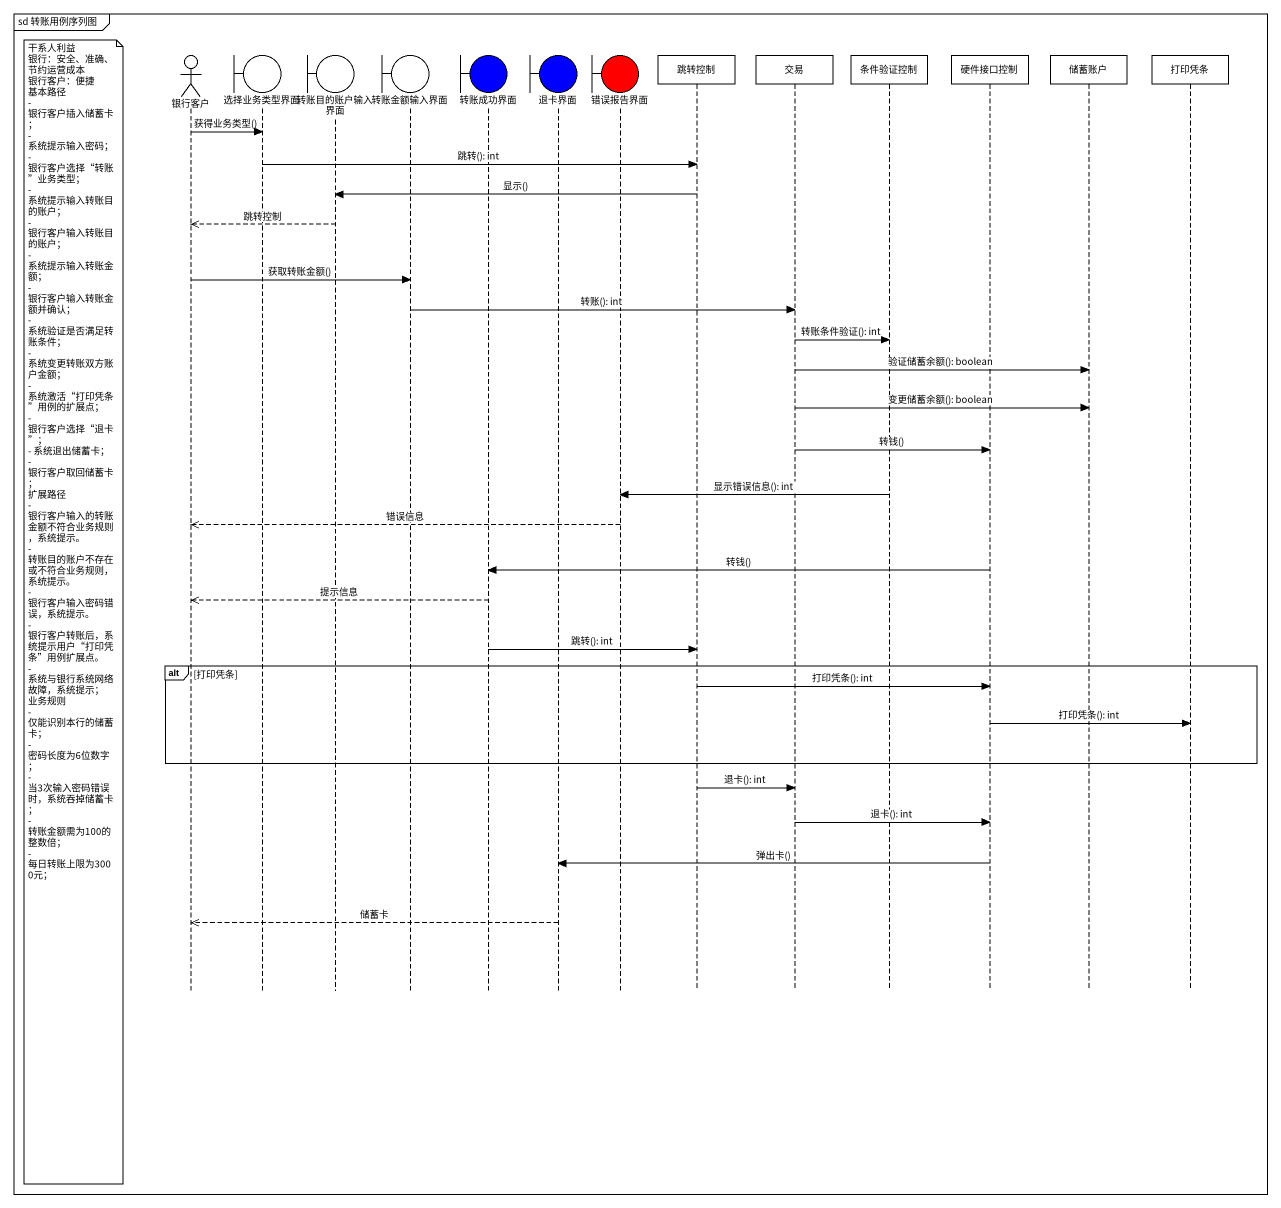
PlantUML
@startuml
mainframe sd 转账用例序列图
hide footbox
actor 银行客户
boundary 选择业务类型界面
boundary 转账目的账户输入界面
boundary 转账金额输入界面
boundary 转账成功界面 #0000FF
boundary 退卡界面 #0000FF
boundary 错误报告界面 #FF0000
participant 跳转控制
participant 交易
participant 条件验证控制
participant 硬件接口控制
participant 储蓄账户
participant 打印凭条

银行客户 -> 选择业务类型界面 : 获得业务类型()
选择业务类型界面 -> 跳转控制 : 跳转(): int
跳转控制 -> 转账目的账户输入界面 : 显示()
转账目的账户输入界面 -->> 银行客户 : 跳转控制
银行客户 -> 转账金额输入界面 : 获取转账金额()
转账金额输入界面 -> 交易 : 转账(): int
交易 -> 条件验证控制 : 转账条件验证(): int
交易 -> 储蓄账户 : 验证储蓄余额(): boolean
交易 -> 储蓄账户 : 变更储蓄余额(): boolean
交易 -> 硬件接口控制 : 转钱()
条件验证控制 -> 错误报告界面 : 显示错误信息(): int
错误报告界面 -->> 银行客户 : 错误信息
硬件接口控制 -> 转账成功界面 : 转钱()
转账成功界面 -->> 银行客户 : 提示信息
note left of 银行客户
  干系人利益
  银行：安全、准确、节约运营成本
  银行客户：便捷
  基本路径
  - 银行客户插入储蓄卡；
  - 系统提示输入密码；
  - 银行客户选择“转账”业务类型；
  - 系统提示输入转账目的账户；
  - 银行客户输入转账目的账户；
  - 系统提示输入转账金额；
  - 银行客户输入转账金额并确认；
  - 系统验证是否满足转账条件；
  - 系统变更转账双方账户金额；
  - 系统激活“打印凭条”用例的扩展点；
  - 银行客户选择“退卡”；
  - 系统退出储蓄卡；
  - 银行客户取回储蓄卡；
  扩展路径
  - 银行客户输入的转账金额不符合业务规则，系统提示。
  - 转账目的账户不存在或不符合业务规则，系统提示。
  - 银行客户输入密码错误，系统提示。
  - 银行客户转账后，系统提示用户“打印凭条”用例扩展点。
  - 系统与银行系统网络故障，系统提示；
  业务规则
  - 仅能识别本行的储蓄卡；
  - 密码长度为6位数字；
  - 当3次输入密码错误时，系统吞掉储蓄卡；
  - 转账金额需为100的整数倍；
  - 每日转账上限为3000元；
end note
转账成功界面 -> 跳转控制 : 跳转(): int
alt 打印凭条
  跳转控制 -> 硬件接口控制 : 打印凭条(): int
  硬件接口控制 -> 打印凭条 : 打印凭条(): int
end
跳转控制 -> 交易 : 退卡(): int
交易 -> 硬件接口控制 : 退卡(): int
硬件接口控制 -> 退卡界面 : 弹出卡()
退卡界面 -->> 银行客户 : 储蓄卡
@enduml
